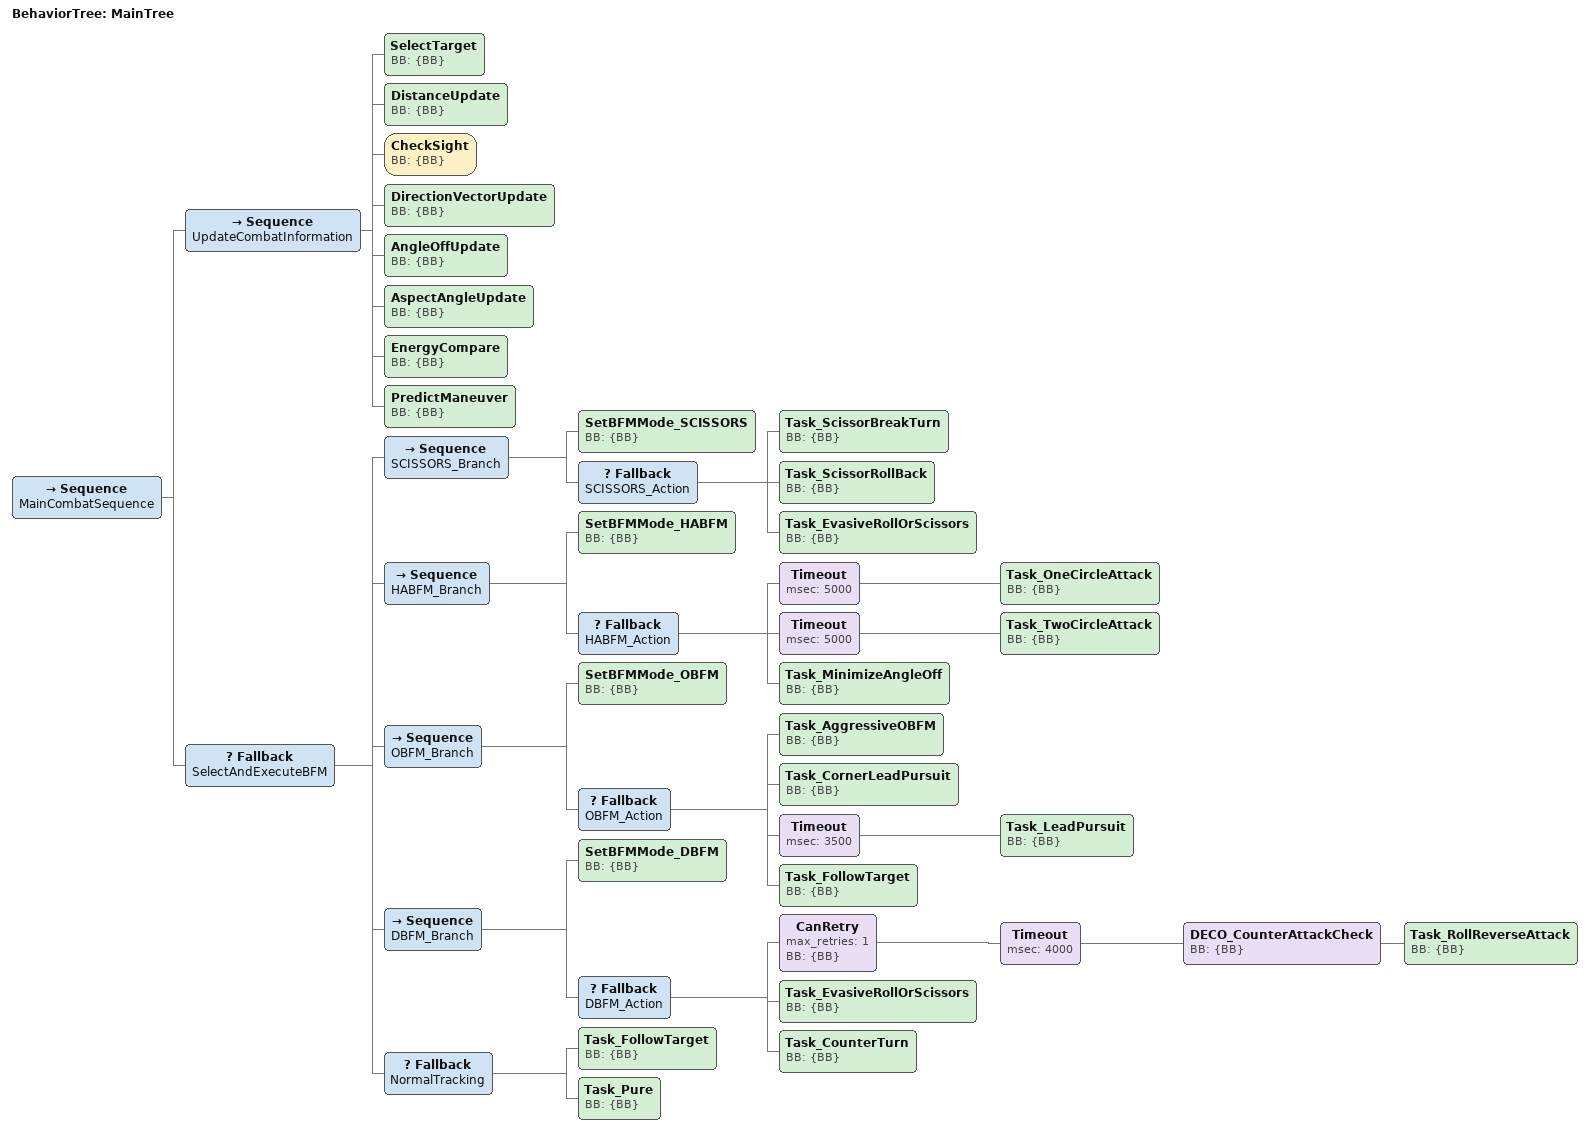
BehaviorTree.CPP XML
<?xml version="1.0" encoding="UTF-8"?>

<root main_tree_to_execute="MainTree">

    <BehaviorTree ID="MainTree">

        <Sequence name="MainCombatSequence">

            <!-- 1. 전투 정보 업데이트                     -->
            <Sequence name="UpdateCombatInformation">

                <SelectTarget BB="{BB}"/>
                <DistanceUpdate BB="{BB}"/>
                <CheckSight BB="{BB}"/>

                <!-- 반드시 먼저 방향 벡터를 갱신 -->
                <DirectionVectorUpdate BB="{BB}"/>

                <!-- 위에서 계산한 방향 벡터에 의존 -->
                <AngleOffUpdate BB="{BB}"/>
                <AspectAngleUpdate BB="{BB}"/>

                <EnergyCompare BB="{BB}"/>
                <PredictManeuver BB="{BB}"/>

            </Sequence>

            <!-- 2. BFM 모드 선택 및 행동 실행             -->
            <!-- 좁고 긴급한 조건부터 넓은 조건 순서       -->
            <Fallback name="SelectAndExecuteBFM">

                <!-- SCISSORS: 에너지 열세 및 근접 상황 -->
                <Sequence name="SCISSORS_Branch">
                    <SetBFMMode_SCISSORS BB="{BB}"/>

                    <Fallback name="SCISSORS_Action">
                        <Task_ScissorBreakTurn BB="{BB}"/>
                        <Task_ScissorRollBack BB="{BB}"/>
                        <Task_EvasiveRollOrScissors BB="{BB}"/>
                    </Fallback>
                </Sequence>

                <!-- HABFM: 헤드온 상황 -->
                <Sequence name="HABFM_Branch">
                    <SetBFMMode_HABFM BB="{BB}"/>

                    <Fallback name="HABFM_Action">
                        <!-- 선회 무한 루프 방지: 5초 내 미완료 시 자식을 halt하고 FAILURE 반환 -->
                        <!-- Timeout에는 name 속성을 붙이지 말 것 (xml_parsing.cpp가 부모 name()으로 자식을 연결) -->
                        <!-- 두 Task는 StatefulActionNode다. SyncActionNode면 RUNNING을 반환하지 않아 -->
                        <!-- Timeout이 개입할 틈이 없다 (decorators/timeout_node.cpp:74). -->
                        <!-- 1C/2C 선택은 SetBFMMode_HABFM이 정한 BB->HABFM_CircleMode를 따른다. -->
                        <Timeout msec="5000">
                            <Task_OneCircleAttack BB="{BB}"/>
                        </Timeout>
                        <Timeout msec="5000">
                            <Task_TwoCircleAttack BB="{BB}"/>
                        </Timeout>
                        <!-- 1C/2C가 모두 실패(CircleMode 미정 포함)해도 HABFM이 무행동이 되지 -->
                        <!-- 않도록 하는 reposition. 이게 없으면 HABFM_Branch 전체가 실패해 -->
                        <!-- OBFM으로 새어나간다. -->
                        <Task_MinimizeAngleOff BB="{BB}"/>
                    </Fallback>
                </Sequence>

                <!-- OBFM: 공격 우위 상황 -->
                <Sequence name="OBFM_Branch">
                    <SetBFMMode_OBFM BB="{BB}"/>

                    <Fallback name="OBFM_Action">
                        <!-- 공격형 주 기동. 리드/오버슛(하이 요요)/에너지 보존을 한 노드에서 처리한다. -->
                        <!-- 퇴화 기하(BB nullptr, D~0, 기수 벡터 미갱신)에서만 FAILURE 를 내므로 -->
                        <!-- 아래 세 자식은 통상 경로가 아니라 그 경우를 받는 안전망이다. -->
                        <!-- 교체 전에는 Task_AntiOvershoot 이 이 자리였다(등록은 남아 있다). -->
                        <Task_AggressiveOBFM BB="{BB}"/>
                        <!-- 코너 속도 밴드 + lead 창 + 오버슛 위험 없음, 3조건 동시 충족일 때만 진입 -->
                        <Task_CornerLeadPursuit BB="{BB}"/>
                        <!-- 추종이 3500ms 안에 끝나지 않으면 자식을 halt하고 FAILURE를 반환해 -->
                        <!-- Fallback이 다음 자식(Task_FollowTarget)으로 넘어가게 한다. -->
                        <!-- Timeout에는 name 속성을 붙이지 말 것 (xml_parsing.cpp:599가 부모 name()으로 자식을 연결) -->
                        <Timeout msec="3500">
                            <Task_LeadPursuit BB="{BB}"/>
                        </Timeout>
                        <Task_FollowTarget BB="{BB}"/>
                    </Fallback>
                </Sequence>

                <!-- DBFM: 일반 방어 상황, 가장 넓은 조건 -->
                <Sequence name="DBFM_Branch">
                    <SetBFMMode_DBFM BB="{BB}"/>

                    <Fallback name="DBFM_Action">

                        <!-- 반격 시도가 4000ms 안에 끝나지 않으면 다음 tick에서 1회 재시도 -->
                        <CanRetry max_retries="1" BB="{BB}">
                            <Timeout msec="4000">
                                <DECO_CounterAttackCheck BB="{BB}">
                                    <Task_RollReverseAttack BB="{BB}"/>
                                </DECO_CounterAttackCheck>
                            </Timeout>
                        </CanRetry>

                        <Task_EvasiveRollOrScissors BB="{BB}"/>
                        <Task_CounterTurn BB="{BB}"/>

                    </Fallback>
                </Sequence>

                <!-- AlwaysSuccess 대신 실제 기본 행동 -->
                <!-- Normal tracking: FollowTarget is the primary tracking behavior, Task_Pure is the final fallback. -->
                <Fallback name="NormalTracking">
                    <Task_FollowTarget BB="{BB}"/>
                    <Task_Pure BB="{BB}"/>
                </Fallback>

            </Fallback>

        </Sequence>

    </BehaviorTree>

</root>
